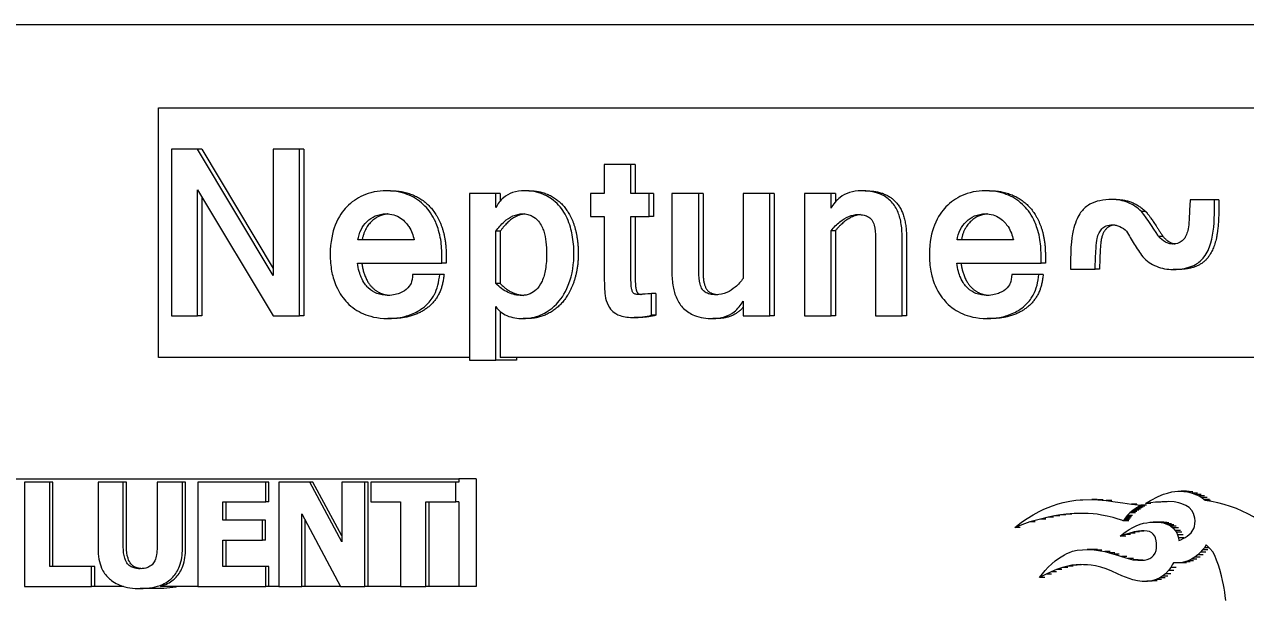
# Model space of a CAD drawing. Header units: inches. Extents: x 17 to 469, y 7 to 301.
# Drawn here: x 352.524 to 356.192, y 120.871 to 122.589 of the extents above; entities that cross this region are included whole.
import ezdxf

# ---------------------------------------------------------------- set-up
doc = ezdxf.new("R2010")
doc.units = ezdxf.units.IN
doc.header["$LTSCALE"] = 14
doc.header["$MEASUREMENT"] = 0
doc.layers.add('Dimension (ANSI)', color=7, linetype='Continuous', lineweight=25)
doc.layers.add('Visible (ANSI)', color=7, linetype='Continuous', lineweight=50)
doc.styles.add('MEMCOR Medium', font='arial.ttf')
doc.dimstyles.new('Default (ANSI)', dxfattribs={"dimscale": 14, "dimtxt": 0.15, "dimasz": 0.098425, "dimexe": 0.125, "dimexo": 0.0625, "dimgap": 0.031496, "dimtad": 0, "dimtih": 1, "dimtoh": 1, "dimdec": 4, "dimrnd": 1e-08, "dimzin": 3, "dimdsep": 46, "dimlunit": 5, "dimtxsty": 'MEMCOR Medium', "dimcen": 0.09, "dimdle": 0.393701, "dimclrd": 256, "dimclre": 256, "dimclrt": 256, "dimadec": 0, "dimazin": 1, "dimtfac": 0.8, "dimtofl": 0, "dimtmove": 0, "dimatfit": 3, "dimfxl": 1, "dimfrac": 1, "dimtolj": 1, "dimtzin": 4, "dimlwd": -1, "dimlwe": -1, "dimarcsym": 0})

# ---------------------------------------------------------------- blocks, each defined once
blk = doc.blocks.new('*D18')
at = {"layer": 'Defpoints', "color": 0, "transparency": 16777216}
for p in [(360.5183, 145.5319), (302.6019, 55.8079), (347.0113, 55.8079)]:
    blk.add_point(p, dxfattribs=at)
at = {"layer": 'Dimension (ANSI)', "transparency": 16777216}
for p, q in [((359.6433, 145.5319), (300.8519, 145.5319)), ((302.6019, 144.1539), (302.6019, 107.8402)), ((302.6019, 57.1858), (302.6019, 93.4996)), ((346.1363, 55.8079), (300.8519, 55.8079))]:
    blk.add_line(p, q, dxfattribs=at)
for points in [[(302.3722, 144.1539), (302.8315, 144.1539), (302.6019, 145.5319)], [(302.3722, 57.1858), (302.8315, 57.1858), (302.6019, 55.8079)]]:
    blk.add_solid(points, dxfattribs=at)
at = {"layer": 'Dimension (ANSI)', "transparency": 16777216, "char_height": 2.1, "attachment_point": 5, "style": 'MEMCOR Medium'}
for s, insert in [('\\A1; \\fArial|b0|i0;89{\\H0.8x;\\S3#4;} in', (302.6019, 102.8271)), ('\\A1;[2279.0 mm]{\\P\\fArial|b0|i0;SHIPPING HEIGHT\\P\\fArial|b0|i0;REF.}', (302.6019, 95.6567))]:
    blk.add_mtext(s, dxfattribs=dict(at, insert=insert))

msp = doc.modelspace()

# ---------------------------------------------------------------- linework, layer by layer
at = {"layer": 'Visible (ANSI)', "linetype": 'Continuous', "lineweight": 18}
for p, q in [((350.301099, 122.58936), (361.711098, 122.58936)), ((352.92721, 122.33936), (359.084987, 122.33936)), ((352.92721, 121.58936), (352.92721, 122.33936)), ((352.966085, 122.21436), (352.966085, 121.71436)), ((353.044297, 122.21436), (352.966085, 122.21436)), ((353.057238, 122.21436), (353.044297, 122.21436)), ((353.271603, 121.835311), (353.044297, 122.21436)), ((353.057238, 122.21436), (353.271603, 121.856891)), ((353.350304, 122.21436), (353.271603, 122.21436)), ((353.271603, 122.21436), (353.271603, 121.835311)), ((353.363245, 122.21436), (353.350304, 122.21436)), ((353.350304, 121.71436), (353.350304, 122.21436)), ((353.363245, 122.21436), (353.363245, 121.71436)), ((354.346401, 122.168307), (354.266233, 122.168307)), ((354.266233, 122.168307), (354.266233, 122.081769)), ((354.346401, 122.081769), (354.346401, 122.168307)), ((354.359341, 122.168307), (354.346401, 122.168307)), ((354.359341, 122.168307), (354.359341, 122.081769)), ((353.044297, 122.092902), (353.271603, 121.71436)), ((353.044297, 121.71436), (353.044297, 122.092902)), ((353.057238, 122.071351), (353.057238, 121.71436)), ((353.623582, 122.089866), (353.610641, 122.089866)), ((353.940881, 122.081769), (353.861202, 122.081769)), ((353.861202, 122.081769), (353.861202, 121.580757)), ((353.940881, 122.039765), (353.940881, 122.081769)), ((353.953822, 122.081769), (353.940881, 122.081769)), ((353.953822, 122.081769), (353.953822, 122.059475)), ((354.039367, 122.089866), (354.026426, 122.089866)), ((354.266233, 122.081769), (354.225171, 122.081769)), ((354.225171, 122.081769), (354.225171, 122.012943)), ((354.401149, 122.081769), (354.346401, 122.081769)), ((354.401149, 122.012943), (354.401149, 122.081769)), ((354.41409, 122.081769), (354.401149, 122.081769)), ((354.41409, 122.081769), (354.41409, 122.012943)), ((354.550034, 122.081769), (354.469377, 122.081769)), ((354.469377, 122.081769), (354.469377, 121.844927)), ((354.550034, 121.847457), (354.550034, 122.081769)), ((354.562975, 122.081769), (354.550034, 122.081769)), ((354.562975, 122.081769), (354.562975, 121.847457)), ((354.763163, 122.081769), (354.683484, 122.081769)), ((354.683484, 122.081769), (354.683484, 121.826708)), ((354.763163, 121.71436), (354.763163, 122.081769)), ((354.776104, 122.081769), (354.763163, 122.081769)), ((354.776104, 122.081769), (354.776104, 121.71436)), ((354.947243, 122.081769), (354.867564, 122.081769)), ((354.867564, 122.081769), (354.867564, 121.71436)), ((354.947243, 122.037741), (354.947243, 122.081769)), ((354.960184, 122.081769), (354.947243, 122.081769)), ((354.960184, 122.081769), (354.960184, 122.056274)), ((355.050128, 122.089866), (355.037187, 122.089866)), ((355.423385, 122.089866), (355.410444, 122.089866)), ((355.803974, 122.06355), (355.791033, 122.06355)), ((356.098995, 122.062538), (356.025671, 122.062538)), ((356.111936, 122.062538), (356.098995, 122.062538)), ((356.098995, 122.03268), (356.098995, 122.062538)), ((356.111936, 122.062538), (356.111936, 122.03268)), ((354.225171, 122.012943), (354.266233, 122.012943)), ((354.266233, 122.012943), (354.266233, 121.825696)), ((354.346401, 121.823166), (354.346401, 122.012943)), ((354.346401, 122.012943), (354.401149, 122.012943)), ((354.359341, 122.012943), (354.359341, 121.823166)), ((354.41409, 122.012943), (354.401149, 122.012943)), ((355.892452, 122.027113), (355.879511, 122.027113)), ((353.940881, 121.81102), (353.940881, 121.968409)), ((353.953822, 121.968409), (353.940881, 121.968409)), ((353.953822, 121.968409), (353.953822, 121.81102)), ((354.947243, 121.71436), (354.947243, 121.969927)), ((354.960184, 121.969927), (354.947243, 121.969927)), ((354.960184, 121.969927), (354.960184, 121.71436)), ((353.695209, 121.942093), (353.526074, 121.942093)), ((355.080693, 121.948672), (355.080693, 121.71436)), ((355.160861, 121.71436), (355.160861, 121.951202)), ((355.173802, 121.951202), (355.173802, 121.71436)), ((355.495011, 121.942093), (355.325877, 121.942093)), ((355.944268, 121.95272), (355.931327, 121.95272)), ((353.77831, 121.872761), (353.77831, 121.897558)), ((353.791251, 121.897558), (353.791251, 121.872761)), ((355.578112, 121.872761), (355.578112, 121.897558)), ((355.591053, 121.897558), (355.591053, 121.872761)), ((355.666871, 121.884907), (355.666871, 121.854542)), ((353.525096, 121.872761), (353.77831, 121.872761)), ((353.791251, 121.872761), (353.77831, 121.872761)), ((355.324899, 121.872761), (355.578112, 121.872761)), ((355.591053, 121.872761), (355.578112, 121.872761)), ((355.666871, 121.854542), (355.740684, 121.854542)), ((355.753625, 121.854542), (355.740684, 121.854542)), ((355.987774, 121.85353), (355.974833, 121.85353)), ((353.771955, 121.838854), (353.69032, 121.838854)), ((353.784896, 121.838854), (353.771955, 121.838854)), ((355.571758, 121.838854), (355.490123, 121.838854)), ((355.584699, 121.838854), (355.571758, 121.838854)), ((353.953822, 121.81102), (353.940881, 121.81102)), ((354.408482, 121.715878), (354.408482, 121.781162)), ((354.421423, 121.781162), (354.408482, 121.781162)), ((354.421423, 121.781162), (354.421423, 121.715878)), ((353.940881, 121.580757), (353.940881, 121.742194)), ((354.683484, 121.758388), (354.683484, 121.71436)), ((352.966085, 121.71436), (353.044297, 121.71436)), ((353.057238, 121.71436), (353.044297, 121.71436)), ((353.271603, 121.71436), (353.350304, 121.71436)), ((353.363245, 121.71436), (353.350304, 121.71436)), ((353.629448, 121.706263), (353.616507, 121.706263)), ((353.953822, 121.726985), (353.953822, 121.58936)), ((354.035456, 121.706263), (354.022516, 121.706263)), ((354.368629, 121.709299), (354.355688, 121.709299)), ((354.421423, 121.715878), (354.408482, 121.715878)), ((354.605503, 121.706263), (354.592562, 121.706263)), ((354.683484, 121.71436), (354.763163, 121.71436)), ((354.776104, 121.71436), (354.763163, 121.71436)), ((354.867564, 121.71436), (354.947243, 121.71436)), ((354.960184, 121.71436), (354.947243, 121.71436)), ((355.080693, 121.71436), (355.160861, 121.71436)), ((355.173802, 121.71436), (355.160861, 121.71436)), ((355.429251, 121.706263), (355.41631, 121.706263)), ((353.861202, 121.58936), (352.92721, 121.58936)), ((353.861202, 121.580757), (353.940881, 121.580757)), ((354.002351, 121.580757), (353.940881, 121.580757)), ((359.084987, 121.58936), (353.953822, 121.58936)), ((354.002351, 121.58936), (354.002351, 121.580757)), ((351.776972, 121.22436), (353.829564, 121.22436)), ((352.600433, 121.21486), (352.524481, 121.21486)), ((352.524481, 121.21486), (352.524481, 120.90186)), ((352.610138, 121.21486), (352.600433, 121.21486)), ((352.600433, 120.961467), (352.600433, 121.21486)), ((352.610138, 120.961467), (352.610138, 121.21486)), ((352.821559, 121.21486), (352.745608, 121.21486)), ((352.745608, 121.21486), (352.745608, 121.014986)), ((352.831265, 121.21486), (352.821559, 121.21486)), ((352.821559, 121.019552), (352.821559, 121.21486)), ((352.831265, 121.019552), (352.831265, 121.21486)), ((352.998942, 121.21486), (352.92299, 121.21486)), ((352.92299, 121.21486), (352.92299, 121.019552)), ((353.008647, 121.21486), (352.998942, 121.21486)), ((352.998942, 121.01524), (352.998942, 121.21486)), ((353.008647, 121.01524), (353.008647, 121.21486)), ((353.249223, 121.21486), (353.04489, 121.21486)), ((353.04489, 121.21486), (353.04489, 120.90186)), ((353.258929, 121.21486), (353.249223, 121.21486)), ((353.249223, 121.155253), (353.249223, 121.21486)), ((353.258929, 121.155253), (353.258929, 121.21486)), ((353.381413, 121.21486), (353.288312, 121.21486)), ((353.288312, 121.21486), (353.288312, 120.90186)), ((353.391119, 121.21486), (353.381413, 121.21486)), ((353.477945, 121.035532), (353.381413, 121.21486)), ((353.477945, 121.053562), (353.391119, 121.21486)), ((353.547281, 121.21486), (353.477945, 121.21486)), ((353.477945, 121.21486), (353.477945, 121.035532)), ((353.556987, 121.21486), (353.547281, 121.21486)), ((353.547281, 120.90186), (353.547281, 121.21486)), ((353.556987, 120.90186), (353.556987, 121.21486)), ((353.819858, 121.21486), (353.565054, 121.21486)), ((353.565054, 121.21486), (353.565054, 121.155253)), ((353.829564, 121.21486), (353.819858, 121.21486)), ((353.819858, 121.155253), (353.819858, 121.21486)), ((353.829564, 121.22436), (353.829564, 121.21486)), ((353.881328, 121.22436), (353.829564, 121.22436)), ((353.881328, 121.22436), (353.881328, 120.90186)), ((353.120351, 121.100212), (353.120351, 121.155253)), ((353.120351, 121.155253), (353.249223, 121.155253)), ((353.130057, 121.100212), (353.130057, 121.155253)), ((353.258929, 121.155253), (353.249223, 121.155253)), ((353.565054, 121.155253), (353.654481, 121.155253)), ((353.654481, 121.155253), (353.654481, 120.90186)), ((353.730432, 121.155253), (353.819858, 121.155253)), ((353.730432, 120.90186), (353.730432, 121.155253)), ((353.740137, 120.90186), (353.740137, 121.155253)), ((353.829564, 121.155253), (353.819858, 121.155253)), ((353.829564, 121.155253), (353.829564, 120.90186)), ((355.62966, 121.149482), (355.644621, 121.15379)), ((355.644621, 121.15379), (355.664963, 121.158171)), ((355.664963, 121.158171), (355.682496, 121.160756)), ((355.682496, 121.160756), (355.695515, 121.161813)), ((355.695515, 121.161813), (355.703558, 121.162101)), ((355.703558, 121.162101), (355.730896, 121.162475)), ((355.747072, 121.162475), (355.730896, 121.162475)), ((355.730896, 121.162475), (355.748179, 121.161918)), ((355.764355, 121.161918), (355.748179, 121.161918)), ((355.748179, 121.161918), (355.774053, 121.159349)), ((355.790229, 121.159349), (355.774053, 121.159349)), ((355.774053, 121.159349), (355.801154, 121.155544)), ((355.801154, 121.155544), (355.823401, 121.152508)), ((355.823401, 121.152508), (355.850093, 121.149116)), ((355.891741, 121.150387), (355.906785, 121.159303)), ((355.921384, 121.154744), (355.891741, 121.150387)), ((355.906785, 121.159303), (355.930206, 121.1716)), ((355.940567, 121.156066), (355.921384, 121.154744)), ((355.93756, 121.154744), (355.921384, 121.154744)), ((355.930206, 121.1716), (355.94612, 121.178351)), ((355.960788, 121.156344), (355.940567, 121.156066)), ((355.956744, 121.156066), (355.940567, 121.156066)), ((355.94612, 121.178351), (355.957652, 121.181993)), ((355.957652, 121.181993), (355.970871, 121.18544)), ((355.977442, 121.155248), (355.960788, 121.156344)), ((355.970871, 121.18544), (355.980323, 121.187094)), ((355.992066, 121.152801), (355.977442, 121.155248)), ((355.980323, 121.187094), (355.988972, 121.18747)), ((355.988972, 121.18747), (355.998817, 121.187604)), ((356.001061, 121.150011), (355.992066, 121.152801)), ((356.014993, 121.187604), (355.998817, 121.187604)), ((355.998817, 121.187604), (356.007116, 121.187075)), ((356.023292, 121.187075), (356.007116, 121.187075)), ((356.007116, 121.187075), (356.018019, 121.185509)), ((356.034195, 121.185509), (356.018019, 121.185509)), ((356.018019, 121.185509), (356.031481, 121.182027)), ((356.047657, 121.182027), (356.031481, 121.182027)), ((356.031481, 121.182027), (356.042415, 121.177996)), ((356.058592, 121.177996), (356.042415, 121.177996)), ((356.042415, 121.177996), (356.053047, 121.173317)), ((356.069224, 121.173317), (356.053047, 121.173317)), ((356.053047, 121.173317), (356.060781, 121.168385)), ((356.076957, 121.168385), (356.060781, 121.168385)), ((356.060781, 121.168385), (356.067897, 121.163015)), ((356.084074, 121.163015), (356.067897, 121.163015)), ((356.067897, 121.163015), (356.070926, 121.159754)), ((356.087102, 121.159754), (356.070926, 121.159754)), ((353.357648, 120.90186), (353.357648, 121.119996)), ((353.357648, 121.119996), (353.47427, 120.90186)), ((355.536359, 121.105361), (355.554063, 121.116739)), ((355.554063, 121.116739), (355.572351, 121.126659)), ((355.572351, 121.126659), (355.586515, 121.133653)), ((355.586515, 121.133653), (355.612165, 121.143968)), ((355.612165, 121.143968), (355.62966, 121.149482)), ((355.636397, 121.11653), (355.618355, 121.113743)), ((355.654002, 121.118618), (355.636397, 121.11653)), ((355.652573, 121.11653), (355.636397, 121.11653)), ((355.677747, 121.120359), (355.654002, 121.118618)), ((355.670178, 121.118618), (355.654002, 121.118618)), ((355.701174, 121.120911), (355.677747, 121.120359)), ((355.693923, 121.120359), (355.677747, 121.120359)), ((355.719251, 121.120928), (355.701174, 121.120911)), ((355.71735, 121.120911), (355.701174, 121.120911)), ((355.734216, 121.119979), (355.719251, 121.120928)), ((355.746959, 121.118307), (355.734216, 121.119979)), ((355.75971, 121.115943), (355.746959, 121.118307)), ((355.776937, 121.112716), (355.75971, 121.115943)), ((355.840777, 121.118335), (355.836652, 121.114414)), ((355.84512, 121.122372), (355.840777, 121.118335)), ((355.849795, 121.1263), (355.84512, 121.122372)), ((355.861297, 121.122372), (355.84512, 121.122372)), ((355.855126, 121.130465), (355.849795, 121.1263)), ((355.865971, 121.1263), (355.849795, 121.1263)), ((355.86627, 121.149116), (355.850093, 121.149116)), ((355.850093, 121.149116), (355.878836, 121.146181)), ((355.860133, 121.13417), (355.855126, 121.130465)), ((355.871302, 121.130465), (355.855126, 121.130465)), ((355.864816, 121.137416), (355.860133, 121.13417)), ((355.876309, 121.13417), (355.860133, 121.13417)), ((355.868958, 121.140087), (355.864816, 121.137416)), ((355.880992, 121.137416), (355.864816, 121.137416)), ((355.873428, 121.142762), (355.868958, 121.140087)), ((355.885134, 121.140087), (355.868958, 121.140087)), ((355.878836, 121.146181), (355.873428, 121.142762)), ((355.889605, 121.142762), (355.873428, 121.142762)), ((355.895012, 121.146181), (355.878836, 121.146181)), ((355.907917, 121.150387), (355.891741, 121.150387)), ((356.013163, 121.144617), (356.001061, 121.150011)), ((356.022714, 121.138393), (356.013163, 121.144617)), ((356.030761, 121.129765), (356.022714, 121.138393)), ((356.035736, 121.121095), (356.030761, 121.129765)), ((356.038393, 121.113453), (356.035736, 121.121095)), ((353.239178, 121.100212), (353.120351, 121.100212)), ((353.248884, 121.100212), (353.239178, 121.100212)), ((353.239178, 121.040605), (353.239178, 121.100212)), ((353.248884, 121.040605), (353.248884, 121.100212)), ((353.367354, 120.90186), (353.367354, 121.101842)), ((355.54472, 121.095191), (355.499581, 121.07907)), ((355.499581, 121.07907), (355.507993, 121.085925)), ((355.515757, 121.07907), (355.499581, 121.07907)), ((355.507993, 121.085925), (355.519785, 121.094291)), ((355.519785, 121.094291), (355.536359, 121.105361)), ((355.576074, 121.104161), (355.54472, 121.095191)), ((355.560896, 121.095191), (355.54472, 121.095191)), ((355.598989, 121.109785), (355.576074, 121.104161)), ((355.59225, 121.104161), (355.576074, 121.104161)), ((355.618355, 121.113743), (355.598989, 121.109785)), ((355.615165, 121.109785), (355.598989, 121.109785)), ((355.634531, 121.113743), (355.618355, 121.113743)), ((355.795132, 121.108782), (355.776937, 121.112716)), ((355.810148, 121.103909), (355.795132, 121.108782)), ((355.820903, 121.100594), (355.810148, 121.103909)), ((355.824838, 121.098913), (355.820903, 121.100594)), ((355.82577, 121.098926), (355.824838, 121.098913)), ((355.841014, 121.098913), (355.824838, 121.098913)), ((355.827355, 121.102467), (355.82577, 121.098926)), ((355.841946, 121.098926), (355.82577, 121.098926)), ((355.830267, 121.106712), (355.827355, 121.102467)), ((355.843531, 121.102467), (355.827355, 121.102467)), ((355.833729, 121.110965), (355.830267, 121.106712)), ((355.846443, 121.106712), (355.830267, 121.106712)), ((355.836652, 121.114414), (355.833729, 121.110965)), ((355.849905, 121.110965), (355.833729, 121.110965)), ((355.852828, 121.114414), (355.836652, 121.114414)), ((355.842525, 121.072333), (355.853548, 121.078568)), ((355.853548, 121.078568), (355.864133, 121.083514)), ((355.864133, 121.083514), (355.876224, 121.088198)), ((355.876224, 121.088198), (355.885877, 121.091296)), ((355.885877, 121.091296), (355.89582, 121.093126)), ((355.89582, 121.093126), (355.904997, 121.094379)), ((355.904997, 121.094379), (355.914545, 121.095074)), ((355.930721, 121.095074), (355.914545, 121.095074)), ((355.914545, 121.095074), (355.923556, 121.095057)), ((355.939732, 121.095057), (355.923556, 121.095057)), ((355.923556, 121.095057), (355.930934, 121.094593)), ((355.94711, 121.094593), (355.930934, 121.094593)), ((355.930934, 121.094593), (355.939274, 121.093578)), ((355.95545, 121.093578), (355.939274, 121.093578)), ((355.939274, 121.093578), (355.945431, 121.092532)), ((355.961607, 121.092532), (355.945431, 121.092532)), ((355.945431, 121.092532), (355.953247, 121.089815)), ((355.969424, 121.089815), (355.953247, 121.089815)), ((355.953247, 121.089815), (355.960385, 121.086807)), ((355.976561, 121.086807), (355.960385, 121.086807)), ((355.960385, 121.086807), (355.968085, 121.082535)), ((355.984261, 121.082535), (355.968085, 121.082535)), ((355.968085, 121.082535), (355.97429, 121.077678)), ((356.036851, 121.075737), (356.039287, 121.081901)), ((356.040273, 121.106595), (356.038393, 121.113453)), ((356.039287, 121.081901), (356.040451, 121.089163)), ((356.040692, 121.098456), (356.040273, 121.106595)), ((356.040451, 121.089163), (356.040692, 121.098456)), ((355.81574, 121.052691), (355.826825, 121.061669)), ((355.816126, 121.052696), (355.81574, 121.052691)), ((355.831916, 121.052691), (355.81574, 121.052691)), ((355.830909, 121.057688), (355.816126, 121.052696)), ((355.832302, 121.052696), (355.816126, 121.052696)), ((355.826825, 121.061669), (355.833452, 121.066561)), ((355.844284, 121.06164), (355.830909, 121.057688)), ((355.847086, 121.057688), (355.830909, 121.057688)), ((355.833452, 121.066561), (355.842525, 121.072333)), ((355.857473, 121.065194), (355.844284, 121.06164)), ((355.860461, 121.06164), (355.844284, 121.06164)), ((355.870485, 121.067554), (355.857473, 121.065194)), ((355.873649, 121.065194), (355.857473, 121.065194)), ((355.879866, 121.068873), (355.870485, 121.067554)), ((355.886661, 121.067554), (355.870485, 121.067554)), ((355.887922, 121.068785), (355.879866, 121.068873)), ((355.89714, 121.067919), (355.887922, 121.068785)), ((355.90368, 121.066422), (355.89714, 121.067919)), ((355.91044, 121.062746), (355.90368, 121.066422)), ((355.915287, 121.058646), (355.91044, 121.062746)), ((355.919579, 121.052952), (355.915287, 121.058646)), ((355.921762, 121.047229), (355.919579, 121.052952)), ((355.92417, 121.03893), (355.921762, 121.047229)), ((355.990466, 121.077678), (355.97429, 121.077678)), ((355.97429, 121.077678), (355.980941, 121.070003)), ((355.997117, 121.070003), (355.980941, 121.070003)), ((355.980941, 121.070003), (355.984699, 121.064406)), ((356.000875, 121.064406), (355.984699, 121.064406)), ((355.984699, 121.064406), (355.988345, 121.056831)), ((356.004521, 121.056831), (355.988345, 121.056831)), ((355.988345, 121.056831), (355.990779, 121.047969)), ((356.006956, 121.047969), (355.990779, 121.047969)), ((355.990779, 121.047969), (355.99171, 121.039227)), ((355.99171, 121.039227), (355.99759, 121.041694)), ((355.99759, 121.041694), (356.005088, 121.045326)), ((356.005088, 121.045326), (356.010972, 121.048751)), ((356.010972, 121.048751), (356.017024, 121.053107)), ((356.017024, 121.053107), (356.022534, 121.057642)), ((356.022534, 121.057642), (356.028572, 121.063113)), ((356.028572, 121.063113), (356.032464, 121.067811)), ((356.032464, 121.067811), (356.036851, 121.075737)), ((353.120351, 121.040605), (353.239178, 121.040605)), ((353.120351, 120.961467), (353.120351, 121.040605)), ((353.130057, 120.961467), (353.130057, 121.040605)), ((353.248884, 121.040605), (353.239178, 121.040605)), ((355.663774, 121.003961), (355.672938, 121.00726)), ((355.672938, 121.00726), (355.686134, 121.010219)), ((355.686134, 121.010219), (355.702605, 121.012031)), ((355.702605, 121.012031), (355.716872, 121.012816)), ((355.733048, 121.012816), (355.716872, 121.012816)), ((355.716872, 121.012816), (355.73107, 121.012416)), ((355.747246, 121.012416), (355.73107, 121.012416)), ((355.73107, 121.012416), (355.744132, 121.010809)), ((355.760308, 121.010809), (355.744132, 121.010809)), ((355.744132, 121.010809), (355.757011, 121.008605)), ((355.757011, 121.008605), (355.7697, 121.006201)), ((355.785876, 121.006201), (355.7697, 121.006201)), ((355.7697, 121.006201), (355.783169, 121.002814)), ((355.920616, 121.001299), (355.923776, 121.009764)), ((355.923776, 121.009764), (355.925029, 121.016724)), ((355.925031, 121.031602), (355.92417, 121.03893)), ((355.925029, 121.016724), (355.925324, 121.023671)), ((355.925324, 121.023671), (355.925031, 121.031602)), ((356.057048, 121.00462), (356.048717, 120.996876)), ((356.063285, 121.011244), (356.057048, 121.00462)), ((356.073224, 121.00462), (356.057048, 121.00462)), ((356.068888, 121.018078), (356.063285, 121.011244)), ((356.079462, 121.011244), (356.063285, 121.011244)), ((356.074468, 121.026656), (356.068888, 121.018078)), ((356.082693, 121.018078), (356.068888, 121.018078)), ((356.084769, 121.015913), (356.074468, 121.026656)), ((356.093869, 121.006009), (356.084769, 121.015913)), ((356.099665, 120.994113), (356.093869, 121.006009)), ((355.599518, 120.959281), (355.610719, 120.969436)), ((355.610719, 120.969436), (355.620944, 120.978577)), ((355.620944, 120.978577), (355.633103, 120.987671)), ((355.633103, 120.987671), (355.648141, 120.996605)), ((355.648141, 120.996605), (355.65519, 121.000272)), ((355.65519, 121.000272), (355.663774, 121.003961)), ((355.799345, 121.002814), (355.783169, 121.002814)), ((355.783169, 121.002814), (355.796451, 120.999029)), ((355.812627, 120.999029), (355.796451, 120.999029)), ((355.796451, 120.999029), (355.807727, 120.995189)), ((355.807727, 120.995189), (355.819669, 120.991187)), ((355.835845, 120.991187), (355.819669, 120.991187)), ((355.819669, 120.991187), (355.839305, 120.985505)), ((355.855481, 120.985505), (355.839305, 120.985505)), ((355.839305, 120.985505), (355.853735, 120.981934)), ((355.869912, 120.981934), (355.853735, 120.981934)), ((355.853735, 120.981934), (355.868905, 120.980555)), ((355.883518, 120.980555), (355.868905, 120.980555)), ((355.868905, 120.980555), (355.880799, 120.980321)), ((355.880799, 120.980321), (355.889037, 120.981029)), ((355.889037, 120.981029), (355.89669, 120.982523)), ((355.89669, 120.982523), (355.904514, 120.985605)), ((355.904514, 120.985605), (355.910416, 120.989059)), ((355.910416, 120.989059), (355.915717, 120.994487)), ((355.915717, 120.994487), (355.920616, 121.001299)), ((355.97602, 120.972793), (355.972065, 120.96605)), ((355.986228, 120.972479), (355.97602, 120.972793)), ((355.998868, 120.97287), (355.986228, 120.972479)), ((356.002404, 120.972479), (355.986228, 120.972479)), ((356.010007, 120.975203), (355.998868, 120.97287)), ((356.015044, 120.97287), (355.998868, 120.97287)), ((356.019661, 120.978387), (356.010007, 120.975203)), ((356.026183, 120.975203), (356.010007, 120.975203)), ((356.029502, 120.983317), (356.019661, 120.978387)), ((356.035837, 120.978387), (356.019661, 120.978387)), ((356.039957, 120.989781), (356.029502, 120.983317)), ((356.045679, 120.983317), (356.029502, 120.983317)), ((356.048717, 120.996876), (356.039957, 120.989781)), ((356.056133, 120.989781), (356.039957, 120.989781)), ((356.064893, 120.996876), (356.048717, 120.996876)), ((356.105342, 120.98027), (356.099665, 120.994113)), ((356.111037, 120.965464), (356.105342, 120.98027)), ((352.72612, 120.961467), (352.600433, 120.961467)), ((352.735825, 120.961467), (352.72612, 120.961467)), ((352.72612, 120.90186), (352.72612, 120.961467)), ((352.735825, 120.90186), (352.735825, 120.961467)), ((353.249223, 120.961467), (353.120351, 120.961467)), ((353.258929, 120.961467), (353.249223, 120.961467)), ((353.249223, 120.90186), (353.249223, 120.961467)), ((353.258929, 120.90186), (353.258929, 120.961467)), ((355.573015, 120.928758), (355.582239, 120.93998)), ((355.593327, 120.938943), (355.573015, 120.928758)), ((355.582239, 120.93998), (355.590874, 120.949943)), ((355.590874, 120.949943), (355.599518, 120.959281)), ((355.608288, 120.94587), (355.593327, 120.938943)), ((355.609503, 120.938943), (355.593327, 120.938943)), ((355.624623, 120.952462), (355.608288, 120.94587)), ((355.624465, 120.94587), (355.608288, 120.94587)), ((355.642667, 120.958696), (355.624623, 120.952462)), ((355.640799, 120.952462), (355.624623, 120.952462)), ((355.658214, 120.962881), (355.642667, 120.958696)), ((355.658843, 120.958696), (355.642667, 120.958696)), ((355.670424, 120.965282), (355.658214, 120.962881)), ((355.67439, 120.962881), (355.658214, 120.962881)), ((355.683126, 120.966698), (355.670424, 120.965282)), ((355.6866, 120.965282), (355.670424, 120.965282)), ((355.695118, 120.967359), (355.683126, 120.966698)), ((355.699302, 120.966698), (355.683126, 120.966698)), ((355.705683, 120.967007), (355.695118, 120.967359)), ((355.717445, 120.96692), (355.705683, 120.967007)), ((355.728502, 120.965582), (355.717445, 120.96692)), ((355.741972, 120.963284), (355.728502, 120.965582)), ((355.757381, 120.959524), (355.741972, 120.963284)), ((355.774011, 120.954042), (355.757381, 120.959524)), ((355.791156, 120.947221), (355.774011, 120.954042)), ((355.807378, 120.939897), (355.791156, 120.947221)), ((355.820513, 120.933722), (355.807378, 120.939897)), ((355.84251, 120.925285), (355.820513, 120.933722)), ((355.943018, 120.932155), (355.935, 120.927029)), ((355.951816, 120.939522), (355.943018, 120.932155)), ((355.959194, 120.932155), (355.943018, 120.932155)), ((355.960691, 120.949451), (355.951816, 120.939522)), ((355.967992, 120.939522), (355.951816, 120.939522)), ((355.967581, 120.958464), (355.960691, 120.949451)), ((355.976867, 120.949451), (355.960691, 120.949451)), ((355.972065, 120.96605), (355.967581, 120.958464)), ((355.983757, 120.958464), (355.967581, 120.958464)), ((356.115257, 120.952349), (356.111037, 120.965464)), ((356.12014, 120.933346), (356.115257, 120.952349)), ((356.123499, 120.919621), (356.12014, 120.933346)), ((352.524481, 120.90186), (352.72612, 120.90186)), ((352.735825, 120.90186), (352.72612, 120.90186)), ((352.821586, 120.90186), (352.735825, 120.90186)), ((352.933744, 120.895265), (352.872275, 120.895265)), ((353.04489, 120.90186), (352.933245, 120.90186)), ((353.04489, 120.90186), (353.249223, 120.90186)), ((353.258929, 120.90186), (353.249223, 120.90186)), ((353.288312, 120.90186), (353.258929, 120.90186)), ((353.288312, 120.90186), (353.357648, 120.90186)), ((353.367354, 120.90186), (353.357648, 120.90186)), ((353.47427, 120.90186), (353.367354, 120.90186)), ((353.47427, 120.90186), (353.547281, 120.90186)), ((353.556987, 120.90186), (353.547281, 120.90186)), ((353.654481, 120.90186), (353.556987, 120.90186)), ((353.654481, 120.90186), (353.730432, 120.90186)), ((353.740137, 120.90186), (353.730432, 120.90186)), ((353.829564, 120.90186), (353.740137, 120.90186)), ((353.832799, 120.90186), (353.829564, 120.90186)), ((353.881328, 120.90186), (353.832799, 120.90186)), ((355.589191, 120.928758), (355.573015, 120.928758)), ((355.85408, 120.921472), (355.84251, 120.925285)), ((355.867558, 120.918479), (355.85408, 120.921472)), ((355.881406, 120.916683), (355.867558, 120.918479)), ((355.896058, 120.917019), (355.881406, 120.916683)), ((355.897582, 120.916683), (355.881406, 120.916683)), ((355.910857, 120.918615), (355.896058, 120.917019)), ((355.912234, 120.917019), (355.896058, 120.917019)), ((355.924015, 120.92214), (355.910857, 120.918615)), ((355.927033, 120.918615), (355.910857, 120.918615)), ((355.935, 120.927029), (355.924015, 120.92214)), ((355.940191, 120.92214), (355.924015, 120.92214)), ((355.951176, 120.927029), (355.935, 120.927029)), ((356.12627, 120.906636), (356.123499, 120.919621)), ((356.127995, 120.89671), (356.12627, 120.906636)), ((356.129886, 120.884611), (356.127995, 120.89671)), ((356.131481, 120.873343), (356.129886, 120.884611)), ((356.133108, 120.859294), (356.131481, 120.873343))]:
    msp.add_line(p, q, dxfattribs=at)
msp.add_ellipse((356.017071, 120.733969), major_axis=(0, 0.42942), ratio=0.96592583, start_param=3.2341876, end_param=6.15298238, dxfattribs=at)
for points, degree, knots in [([(353.610641, 122.089866), (353.598562, 122.089866), (353.58655, 122.088754), (353.561828, 122.083684), (353.55094, 122.079882), (353.523115, 122.067482), (353.506685, 122.056169), (353.481172, 122.029499), (353.468314, 122.012254), (353.449801, 121.96503), (353.442973, 121.936698), (353.442973, 121.898064)], 3, [-1.49193162, -1.49193162, -1.49193162, -1.49193162, -1.29030138, -1.29030138, -1.0712515, -1.0712515, -0.64119148, -0.64119148, -0.29439022, -0.29439022, 0, 0, 0, 0]), ([(353.77831, 121.897558), (353.77831, 121.915034), (353.776923, 121.932564), (353.769766, 121.970112), (353.764199, 121.985), (353.750339, 122.016751), (353.738725, 122.032443), (353.71399, 122.058081), (353.698081, 122.068829), (353.664508, 122.083119), (353.641974, 122.089866), (353.610641, 122.089866)], 3, [-0.953742878, -0.953742878, -0.953742878, -0.953742878, -0.864238922, -0.864238922, -0.757751945, -0.757751945, -0.52950742, -0.52950742, -0.247180323, -0.247180323, 0, 0, 0, 0]), ([(354.026426, 122.089866), (354.014367, 122.089866), (354.002245, 122.088354), (353.980569, 122.081062), (353.971264, 122.075902), (353.953741, 122.060763), (353.946504, 122.050848), (353.940881, 122.039765)], 3, [-0.275184465, -0.275184465, -0.275184465, -0.275184465, -0.180024512, -0.180024512, -0.095399098, -0.095399098, 0, 0, 0, 0]), ([(354.17503, 121.901101), (354.17503, 121.920184), (354.173481, 121.939276), (354.167346, 121.971317), (354.162993, 121.989114), (354.146958, 122.023845), (354.136992, 122.038787), (354.109701, 122.065814), (354.0946, 122.074079), (354.06524, 122.086634), (354.046012, 122.089866), (354.026426, 122.089866)], 3, [-0.558955892, -0.558955892, -0.558955892, -0.558955892, -0.427301963, -0.427301963, -0.333627639, -0.333627639, -0.250557772, -0.250557772, -0.154511048, -0.154511048, 0, 0, 0, 0]), ([(355.037187, 122.089866), (355.025564, 122.089866), (355.013982, 122.088405), (354.992527, 122.081583), (354.982998, 122.07663), (354.963223, 122.061202), (354.954346, 122.050158), (354.947243, 122.037741)], 3, [-0.286997863, -0.286997863, -0.286997863, -0.286997863, -0.195305384, -0.195305384, -0.109970073, -0.109970073, 0, 0, 0, 0]), ([(355.160861, 121.951202), (355.160861, 121.965523), (355.159872, 121.980137), (355.155116, 122.00627), (355.151726, 122.018176), (355.141436, 122.040679), (355.13457, 122.050939), (355.11632, 122.068864), (355.105359, 122.075662), (355.07557, 122.087436), (355.056094, 122.089866), (355.037187, 122.089866)], 3, [-0.549838036, -0.549838036, -0.549838036, -0.549838036, -0.440760651, -0.440760651, -0.347374274, -0.347374274, -0.251258835, -0.251258835, -0.149149172, -0.149149172, 0, 0, 0, 0]), ([(355.410444, 122.089866), (355.398365, 122.089866), (355.386353, 122.088754), (355.361631, 122.083684), (355.350743, 122.079882), (355.322918, 122.067482), (355.306488, 122.056169), (355.280975, 122.029499), (355.268116, 122.012254), (355.249604, 121.96503), (355.242776, 121.936698), (355.242776, 121.898064)], 3, [-1.49193162, -1.49193162, -1.49193162, -1.49193162, -1.29030138, -1.29030138, -1.0712515, -1.0712515, -0.64119148, -0.64119148, -0.29439022, -0.29439022, 0, 0, 0, 0]), ([(355.578112, 121.897558), (355.578112, 121.915034), (355.576726, 121.932564), (355.569569, 121.970112), (355.564002, 121.985), (355.550142, 122.016751), (355.538528, 122.032443), (355.513793, 122.058081), (355.497884, 122.068829), (355.464311, 122.083119), (355.441777, 122.089866), (355.410444, 122.089866)], 3, [-0.953742878, -0.953742878, -0.953742878, -0.953742878, -0.864238922, -0.864238922, -0.757751945, -0.757751945, -0.52950742, -0.52950742, -0.247180323, -0.247180323, 0, 0, 0, 0]), ([(355.791033, 122.06355), (355.778833, 122.06355), (355.766442, 122.06255), (355.74469, 122.057914), (355.734227, 122.054696), (355.714709, 122.043757), (355.706406, 122.036501), (355.692739, 122.01895), (355.68484, 122.005682), (355.67317, 121.96812), (355.666871, 121.938175), (355.666871, 121.884907)], 3, [-2.38343253, -2.38343253, -2.38343253, -2.38343253, -1.8060438, -1.8060438, -1.33277788, -1.33277788, -0.86133468, -0.86133468, -0.40590851, -0.40590851, 0, 0, 0, 0]), ([(355.879511, 122.027113), (355.867693, 122.038859), (355.854284, 122.048172), (355.823697, 122.060768), (355.807567, 122.06355), (355.791033, 122.06355)], 3, [-0.259669604, -0.259669604, -0.259669604, -0.259669604, -0.130428825, -0.130428825, 0, 0, 0, 0]), ([(355.974833, 121.85353), (355.98712, 121.85353), (355.999623, 121.854545), (356.027315, 121.860558), (356.037093, 121.865561), (356.051739, 121.873902), (356.060289, 121.881503), (356.076957, 121.903199), (356.083439, 121.917903), (356.096492, 121.962281), (356.098995, 121.997792), (356.098995, 122.03268)], 3, [-0.589636819, -0.589636819, -0.589636819, -0.589636819, -0.553532833, -0.553532833, -0.506526146, -0.506526146, -0.40328783, -0.40328783, -0.265842047, -0.265842047, 0, 0, 0, 0]), ([(356.025671, 122.062538), (356.023418, 122.014145), (356.022503, 121.999638), (356.02146, 121.985421), (356.02044, 121.976441), (356.018827, 121.970433)], 3, [-0.0733444233, -0.0733444233, -0.0733444233, -0.0733444233, -0.047519074, -0.047519074, 0, 0, 0, 0]), ([(353.526074, 121.942093), (353.527849, 121.952659), (353.530909, 121.96288), (353.540134, 121.981552), (353.545957, 121.989664), (353.56088, 122.004538), (353.569261, 122.010243), (353.588667, 122.018589), (353.599505, 122.020534), (353.610641, 122.020534)], 3, [-0.311667492, -0.311667492, -0.311667492, -0.311667492, -0.237050543, -0.237050543, -0.16576507, -0.16576507, -0.087852602, -0.087852602, 0, 0, 0, 0]), ([(353.617118, 122.020309), (353.58896, 122.018323), (353.544881, 121.977012), (353.539015, 121.942093)], 2, [0.10162414, 0.10162414, 0.10162414, 1, 2, 2, 2]), ([(353.610641, 122.020534), (353.61857, 122.020534), (353.626425, 122.019555), (353.641345, 122.015179), (353.648163, 122.011968), (353.666268, 121.999685), (353.674407, 121.989288), (353.687157, 121.969968), (353.692307, 121.956467), (353.695209, 121.942093)], 3, [-0.251457438, -0.251457438, -0.251457438, -0.251457438, -0.21404187, -0.21404187, -0.178283825, -0.178283825, -0.111899249, -0.111899249, 0, 0, 0, 0]), ([(353.940881, 121.968409), (353.948045, 121.978732), (353.956234, 121.988646), (353.973429, 122.004131), (353.982212, 122.010185), (354.001396, 122.01845), (354.011266, 122.020534), (354.021538, 122.020534)], 3, [-0.260849088, -0.260849088, -0.260849088, -0.260849088, -0.163914804, -0.163914804, -0.081029131, -0.081029131, 0, 0, 0, 0]), ([(354.021538, 122.020534), (354.026523, 122.020534), (354.031485, 122.020035), (354.040959, 122.017836), (354.045385, 122.016223), (354.056779, 122.010272), (354.062905, 122.005051), (354.07701, 121.988053), (354.081711, 121.976191), (354.090717, 121.948415), (354.092907, 121.924736), (354.092907, 121.901101)], 3, [-0.343912155, -0.343912155, -0.343912155, -0.343912155, -0.317867105, -0.317867105, -0.293187958, -0.293187958, -0.251194999, -0.251194999, -0.180100274, -0.180100274, 0, 0, 0, 0]), ([(354.947243, 121.969927), (354.955341, 121.979623), (354.964354, 121.988965), (354.982378, 122.003389), (354.99138, 122.009097), (355.009851, 122.016543), (355.018963, 122.01851), (355.028388, 122.01851)], 3, [-0.254147783, -0.254147783, -0.254147783, -0.254147783, -0.156374809, -0.156374809, -0.074354364, -0.074354364, 0, 0, 0, 0]), ([(355.028388, 122.01851), (355.034362, 122.01851), (355.040516, 122.018004), (355.051344, 122.015438), (355.056216, 122.013581), (355.064746, 122.008018), (355.067559, 122.004966), (355.072891, 121.997619), (355.07515, 121.991848), (355.079709, 121.97511), (355.080693, 121.961781), (355.080693, 121.948672)], 3, [-0.243715019, -0.243715019, -0.243715019, -0.243715019, -0.209104446, -0.209104446, -0.179401679, -0.179401679, -0.150757457, -0.150757457, -0.099891353, -0.099891353, 0, 0, 0, 0]), ([(355.325877, 121.942093), (355.327652, 121.952659), (355.330712, 121.96288), (355.339937, 121.981552), (355.34576, 121.989664), (355.360683, 122.004538), (355.369064, 122.010243), (355.38847, 122.018589), (355.399308, 122.020534), (355.410444, 122.020534)], 3, [-0.311667492, -0.311667492, -0.311667492, -0.311667492, -0.237050543, -0.237050543, -0.16576507, -0.16576507, -0.087852602, -0.087852602, 0, 0, 0, 0]), ([(355.416921, 122.020309), (355.388763, 122.018323), (355.344684, 121.977012), (355.338818, 121.942093)], 2, [0.10162414, 0.10162414, 0.10162414, 1, 2, 2, 2]), ([(355.410444, 122.020534), (355.418373, 122.020534), (355.426228, 122.019555), (355.441148, 122.015179), (355.447966, 122.011968), (355.46607, 121.999685), (355.47421, 121.989288), (355.48696, 121.969968), (355.49211, 121.956467), (355.495011, 121.942093)], 3, [-0.251457438, -0.251457438, -0.251457438, -0.251457438, -0.21404187, -0.21404187, -0.178283825, -0.178283825, -0.111899249, -0.111899249, 0, 0, 0, 0]), ([(355.931327, 121.95272), (355.928131, 121.957718), (355.89313, 122.012415), (355.881351, 122.025597), (355.880614, 122.026356), (355.879864, 122.026922), (355.87968, 122.027043), (355.879511, 122.027113)], 3, [-0.0812338479, -0.0812338479, -0.0812338479, -0.0812338479, -0.0063211266, -0.0063211266, -0.0014322504, -0.0014322504, 0, 0, 0, 0]), ([(355.74655, 121.946647), (355.747906, 121.952334), (355.749772, 121.957999), (355.754597, 121.967732), (355.757382, 121.971925), (355.764529, 121.979304), (355.768765, 121.982209), (355.77942, 121.986678), (355.785702, 121.987639), (355.792011, 121.987639)], 3, [-0.174010342, -0.174010342, -0.174010342, -0.174010342, -0.129365784, -0.129365784, -0.090658973, -0.090658973, -0.049771795, -0.049771795, 0, 0, 0, 0]), ([(355.792011, 121.987639), (355.795819, 121.987639), (355.799588, 121.987243), (355.807079, 121.985624), (355.810723, 121.98441), (355.821962, 121.979385), (355.828871, 121.974316), (355.835028, 121.968409)], 3, [-0.126574619, -0.126574619, -0.126574619, -0.126574619, -0.096544816, -0.096544816, -0.066224916, -0.066224916, 0, 0, 0, 0]), ([(355.835028, 121.968409), (355.842312, 121.955382), (355.849946, 121.94256), (355.866082, 121.916911), (355.874612, 121.904089), (355.883422, 121.891485)], 3, [-0.23324276, -0.23324276, -0.23324276, -0.23324276, -0.118545851, -0.118545851, 0, 0, 0, 0]), ([(356.018827, 121.970433), (356.017509, 121.964836), (356.015691, 121.959243), (356.01099, 121.949693), (356.008279, 121.945589), (356.001221, 121.938342), (355.996902, 121.93544), (355.98618, 121.930934), (355.979793, 121.929947), (355.973366, 121.929947)], 3, [-0.172747525, -0.172747525, -0.172747525, -0.172747525, -0.128926767, -0.128926767, -0.091254657, -0.091254657, -0.050695576, -0.050695576, 0, 0, 0, 0]), ([(355.740684, 121.854542), (355.74118, 121.873413), (355.741969, 121.897119), (355.744035, 121.928621), (355.745109, 121.940123), (355.74655, 121.946647)], 3, [-0.129093531, -0.129093531, -0.129093531, -0.129093531, -0.050994454, -0.050994454, 0, 0, 0, 0]), ([(355.973366, 121.929947), (355.969623, 121.929947), (355.965936, 121.93042), (355.958581, 121.932345), (355.955018, 121.933796), (355.943875, 121.939832), (355.937124, 121.945968), (355.931327, 121.95272)], 3, [-0.128632551, -0.128632551, -0.128632551, -0.128632551, -0.099126524, -0.099126524, -0.068837122, -0.068837122, 0, 0, 0, 0]), ([(353.442973, 121.898064), (353.442973, 121.881301), (353.444239, 121.86441), (353.449338, 121.837067), (353.452978, 121.82195), (353.470941, 121.780203), (353.483904, 121.764253), (353.507973, 121.739375), (353.52455, 121.728177), (353.559185, 121.713497), (353.582888, 121.706263), (353.616507, 121.706263)], 3, [-1.15207317, -1.15207317, -1.15207317, -1.15207317, -0.93289171, -0.93289171, -0.78803686, -0.78803686, -0.5752915, -0.5752915, -0.26521632, -0.26521632, 0, 0, 0, 0]), ([(354.092907, 121.901101), (354.092907, 121.885581), (354.09202, 121.869361), (354.087494, 121.841908), (354.084323, 121.82947), (354.073773, 121.806217), (354.06745, 121.798586), (354.056703, 121.787852), (354.050432, 121.783424), (354.035601, 121.777048), (354.027457, 121.775595), (354.019094, 121.775595)], 3, [-0.302907609, -0.302907609, -0.302907609, -0.302907609, -0.236448124, -0.236448124, -0.183771951, -0.183771951, -0.126677605, -0.126677605, -0.065974246, -0.065974246, 0, 0, 0, 0]), ([(354.022516, 121.706263), (354.041027, 121.706263), (354.058933, 121.709658), (354.088972, 121.722569), (354.105873, 121.732159), (354.133364, 121.760835), (354.147019, 121.778573), (354.171455, 121.840013), (354.17503, 121.873048), (354.17503, 121.901101)], 3, [-1.00371193, -1.00371193, -1.00371193, -1.00371193, -0.65582579, -0.65582579, -0.39249245, -0.39249245, -0.21376441, -0.21376441, 0, 0, 0, 0]), ([(355.242776, 121.898064), (355.242776, 121.881301), (355.244042, 121.86441), (355.249141, 121.837067), (355.25278, 121.82195), (355.270744, 121.780203), (355.283707, 121.764253), (355.307776, 121.739375), (355.324352, 121.728177), (355.358987, 121.713497), (355.382691, 121.706263), (355.41631, 121.706263)], 3, [-1.15207317, -1.15207317, -1.15207317, -1.15207317, -0.93289171, -0.93289171, -0.78803686, -0.78803686, -0.5752915, -0.5752915, -0.26521632, -0.26521632, 0, 0, 0, 0]), ([(355.883422, 121.891485), (355.889319, 121.885298), (355.89573, 121.879727), (355.909518, 121.870139), (355.916738, 121.866184), (355.940458, 121.856335), (355.957492, 121.85353), (355.974833, 121.85353)], 3, [-0.267811712, -0.267811712, -0.267811712, -0.267811712, -0.201580456, -0.201580456, -0.136795366, -0.136795366, 0, 0, 0, 0]), ([(353.616507, 121.775595), (353.604898, 121.775595), (353.593392, 121.777354), (353.575483, 121.784558), (353.566074, 121.789487), (353.550827, 121.804685), (353.542899, 121.813966), (353.532935, 121.837861), (353.526613, 121.85444), (353.525096, 121.872761)], 3, [-1.96156648, -1.96156648, -1.96156648, -1.96156648, -1.05825772, -1.05825772, -0.46701751, -0.46701751, -0.14011971, -0.14011971, 0, 0, 0, 0]), ([(353.538037, 121.872761), (353.539504, 121.855048), (353.555146, 121.814056), (353.579588, 121.788247), (353.607642, 121.776721), (353.622775, 121.775795)], 2, [0, 0, 0, 1, 2, 3, 3.82192393, 3.82192393, 3.82192393]), ([(355.41631, 121.775595), (355.4047, 121.775595), (355.393195, 121.777354), (355.375286, 121.784558), (355.365876, 121.789487), (355.35063, 121.804685), (355.342701, 121.813966), (355.332737, 121.837861), (355.326416, 121.85444), (355.324899, 121.872761)], 3, [-1.96156648, -1.96156648, -1.96156648, -1.96156648, -1.05825772, -1.05825772, -0.46701751, -0.46701751, -0.14011971, -0.14011971, 0, 0, 0, 0]), ([(355.33784, 121.872761), (355.339306, 121.855048), (355.354949, 121.814056), (355.37939, 121.788247), (355.407445, 121.776721), (355.422577, 121.775795)], 2, [0, 0, 0, 1, 2, 3, 3.82192393, 3.82192393, 3.82192393]), ([(353.616507, 121.706263), (353.630731, 121.706263), (353.644875, 121.707601), (353.669752, 121.712846), (353.683184, 121.716658), (353.708027, 121.728535), (353.722469, 121.73692), (353.746611, 121.762271), (353.752975, 121.773083), (353.764464, 121.794573), (353.769437, 121.815688), (353.771955, 121.838854)], 3, [-0.510586724, -0.510586724, -0.510586724, -0.510586724, -0.395857325, -0.395857325, -0.305816844, -0.305816844, -0.233792858, -0.233792858, -0.177640706, -0.177640706, 0, 0, 0, 0]), ([(353.69032, 121.838854), (353.689845, 121.828014), (353.688422, 121.818589), (353.685229, 121.810721), (353.68284, 121.804951), (353.67026, 121.791985), (353.662576, 121.786874), (353.645246, 121.7794), (353.632339, 121.775595), (353.616507, 121.775595)], 3, [-1.35675121, -1.35675121, -1.35675121, -1.35675121, -0.38738366, -0.38738366, -0.25082013, -0.25082013, -0.12489258, -0.12489258, 0, 0, 0, 0]), ([(354.266233, 121.825696), (354.266233, 121.808853), (354.266681, 121.79193), (354.270227, 121.764986), (354.273037, 121.755112), (354.282745, 121.73644), (354.288259, 121.730746), (354.296826, 121.723125), (354.303719, 121.718365), (354.326337, 121.710711), (354.34104, 121.709299), (354.355688, 121.709299)], 3, [-0.456376523, -0.456376523, -0.456376523, -0.456376523, -0.347954157, -0.347954157, -0.281330285, -0.281330285, -0.211467672, -0.211467672, -0.115556849, -0.115556849, 0, 0, 0, 0]), ([(354.368887, 121.778631), (354.365425, 121.778631), (354.361871, 121.778654), (354.357176, 121.780083), (354.355941, 121.780793), (354.353842, 121.782555), (354.35284, 121.783654), (354.350727, 121.786866), (354.349652, 121.789883), (354.347567, 121.798516), (354.346401, 121.80627), (354.346401, 121.823166)], 3, [-0.460292219, -0.460292219, -0.460292219, -0.460292219, -0.324637621, -0.324637621, -0.26853254, -0.26853254, -0.218737319, -0.218737319, -0.128741654, -0.128741654, 0, 0, 0, 0]), ([(354.359341, 121.823166), (354.359341, 121.805453), (354.362763, 121.787741), (354.36814, 121.780655), (354.373683, 121.779016), (354.377118, 121.778778)], 2, [0, 0, 0, 1, 2, 3, 3.6197381, 3.6197381, 3.6197381]), ([(354.469377, 121.844927), (354.469377, 121.830575), (354.470367, 121.815927), (354.475126, 121.789745), (354.478519, 121.777817), (354.488804, 121.755319), (354.495653, 121.745074), (354.513845, 121.727192), (354.524759, 121.720413), (354.554402, 121.708685), (354.573761, 121.706263), (354.592562, 121.706263)], 3, [-0.548827562, -0.548827562, -0.548827562, -0.548827562, -0.439512351, -0.439512351, -0.34598462, -0.34598462, -0.250058124, -0.250058124, -0.148318491, -0.148318491, 0, 0, 0, 0]), ([(354.601361, 121.777619), (354.59531, 121.777619), (354.589064, 121.778147), (354.578338, 121.780806), (354.57364, 121.782658), (354.565672, 121.787983), (354.562935, 121.790867), (354.557646, 121.798246), (354.55546, 121.803971), (354.550992, 121.82069), (354.550034, 121.834215), (354.550034, 121.847457)], 3, [-0.253422966, -0.253422966, -0.253422966, -0.253422966, -0.213493453, -0.213493453, -0.180698068, -0.180698068, -0.150977621, -0.150977621, -0.100904321, -0.100904321, 0, 0, 0, 0]), ([(354.562975, 121.847457), (354.562975, 121.807477), (354.584972, 121.779485), (354.607587, 121.777852)], 2, [0, 0, 0, 1, 1.87498663, 1.87498663, 1.87498663]), ([(354.683484, 121.826708), (354.676446, 121.817285), (354.66852, 121.808354), (354.651877, 121.794122), (354.643373, 121.7885), (354.623615, 121.779914), (354.612711, 121.777619), (354.601361, 121.777619)], 3, [-0.259852508, -0.259852508, -0.259852508, -0.259852508, -0.169044662, -0.169044662, -0.089539798, -0.089539798, 0, 0, 0, 0]), ([(355.41631, 121.706263), (355.430534, 121.706263), (355.444678, 121.707601), (355.469554, 121.712846), (355.482987, 121.716658), (355.50783, 121.728535), (355.522272, 121.73692), (355.546414, 121.762271), (355.552778, 121.773083), (355.564267, 121.794573), (355.56924, 121.815688), (355.571758, 121.838854)], 3, [-0.510586724, -0.510586724, -0.510586724, -0.510586724, -0.395857325, -0.395857325, -0.305816844, -0.305816844, -0.233792858, -0.233792858, -0.177640706, -0.177640706, 0, 0, 0, 0]), ([(355.490123, 121.838854), (355.489647, 121.828014), (355.488225, 121.818589), (355.485032, 121.810721), (355.482643, 121.804951), (355.470062, 121.791985), (355.462379, 121.786874), (355.445049, 121.7794), (355.432142, 121.775595), (355.41631, 121.775595)], 3, [-1.35675121, -1.35675121, -1.35675121, -1.35675121, -0.38738366, -0.38738366, -0.25082013, -0.25082013, -0.12489258, -0.12489258, 0, 0, 0, 0]), ([(354.019094, 121.775595), (354.011776, 121.775595), (354.004512, 121.776298), (353.990352, 121.779281), (353.983589, 121.781492), (353.963305, 121.790679), (353.951337, 121.799877), (353.940881, 121.81102)], 3, [-0.23235467, -0.23235467, -0.23235467, -0.23235467, -0.174633939, -0.174633939, -0.118377074, -0.118377074, 0, 0, 0, 0]), ([(354.408482, 121.781162), (354.404691, 121.780867), (354.388763, 121.779629), (354.381429, 121.778996), (354.377268, 121.778631), (354.368887, 121.778631)], 3, [-0.296822188, -0.296822188, -0.296822188, -0.296822188, -0.06611673, -0.06611673, 0, 0, 0, 0]), ([(353.940881, 121.742194), (353.944669, 121.736142), (353.949252, 121.730829), (353.960247, 121.721554), (353.966481, 121.717849), (353.988473, 121.708377), (354.005947, 121.706263), (354.022516, 121.706263)], 3, [-0.242357309, -0.242357309, -0.242357309, -0.242357309, -0.187522898, -0.187522898, -0.130708149, -0.130708149, 0, 0, 0, 0]), ([(354.592562, 121.706263), (354.604253, 121.706263), (354.615907, 121.707717), (354.637507, 121.714498), (354.64712, 121.719422), (354.66717, 121.734822), (354.67622, 121.745895), (354.683484, 121.758388)], 3, [-0.289149274, -0.289149274, -0.289149274, -0.289149274, -0.196914302, -0.196914302, -0.111111337, -0.111111337, 0, 0, 0, 0]), ([(354.355688, 121.709299), (354.364174, 121.709299), (354.372682, 121.709894), (354.390292, 121.712089), (354.399455, 121.713784), (354.408482, 121.715878)], 3, [-0.13991373, -0.13991373, -0.13991373, -0.13991373, -0.072976112, -0.072976112, 0, 0, 0, 0]), ([(352.745608, 121.014986), (352.745608, 121.004481), (352.746392, 120.993881), (352.750021, 120.974349), (352.752638, 120.965345), (352.7614, 120.945551), (352.768185, 120.935616), (352.783368, 120.920887), (352.794068, 120.912122), (352.830574, 120.897841), (352.851781, 120.895265), (352.872275, 120.895265)], 3, [-0.821877976, -0.821877976, -0.821877976, -0.821877976, -0.654433498, -0.654433498, -0.504909579, -0.504909579, -0.307478412, -0.307478412, -0.16166829, -0.16166829, 0, 0, 0, 0]), ([(352.872275, 120.954872), (352.867207, 120.954872), (352.862047, 120.955296), (352.852803, 120.957338), (352.848626, 120.958795), (352.840692, 120.963222), (352.837147, 120.966174), (352.831526, 120.973219), (352.828382, 120.978287), (352.822565, 120.996629), (352.821559, 121.008556), (352.821559, 121.019552)], 3, [-0.357819749, -0.357819749, -0.357819749, -0.357819749, -0.281802872, -0.281802872, -0.21609433, -0.21609433, -0.146681317, -0.146681317, -0.083787292, -0.083787292, 0, 0, 0, 0]), ([(352.877111, 120.95501), (352.873641, 120.955211), (352.870171, 120.955645), (352.862509, 120.957338), (352.858332, 120.958795), (352.850397, 120.963222), (352.846853, 120.966174), (352.841232, 120.973219), (352.838088, 120.978287), (352.832271, 120.996629), (352.831265, 121.008556), (352.831265, 121.019552)], 3, [-0.333567232, -0.333567232, -0.333567232, -0.333567232, -0.281802872, -0.281802872, -0.21609433, -0.21609433, -0.146681317, -0.146681317, -0.083787292, -0.083787292, 0, 0, 0, 0]), ([(352.92299, 121.019552), (352.92299, 121.011982), (352.922535, 121.004113), (352.920237, 120.990633), (352.918621, 120.984531), (352.91371, 120.973865), (352.910881, 120.969965), (352.903968, 120.963204), (352.899602, 120.960517), (352.887691, 120.955835), (352.879859, 120.954872), (352.872275, 120.954872)], 3, [-0.217363441, -0.217363441, -0.217363441, -0.217363441, -0.17163752, -0.17163752, -0.134758966, -0.134758966, -0.100390194, -0.100390194, -0.059831536, -0.059831536, 0, 0, 0, 0]), ([(352.872275, 120.895265), (352.884516, 120.895265), (352.896956, 120.896153), (352.919474, 120.900348), (352.929809, 120.903352), (352.953516, 120.914183), (352.963149, 120.922109), (352.978951, 120.938969), (352.985592, 120.949946), (352.996619, 120.978977), (352.998942, 120.997242), (352.998942, 121.01524)], 3, [-0.433604472, -0.433604472, -0.433604472, -0.433604472, -0.370673963, -0.370673963, -0.316022801, -0.316022801, -0.237534002, -0.237534002, -0.137141706, -0.137141706, 0, 0, 0, 0]), ([(352.933245, 120.90186), (352.938703, 120.903469), (352.94406, 120.905429), (352.963222, 120.914183), (352.972854, 120.922109), (352.988657, 120.938969), (352.995297, 120.949946), (353.006325, 120.978977), (353.008647, 120.997242), (353.008647, 121.01524)], 3, [-0.345147629, -0.345147629, -0.345147629, -0.345147629, -0.316022801, -0.316022801, -0.237534002, -0.237534002, -0.137141706, -0.137141706, 0, 0, 0, 0]), ([(352.985009, 120.90186), (352.980226, 120.90045), (352.975366, 120.899309), (352.958426, 120.896153), (352.945986, 120.895265), (352.933744, 120.895265)], 3, [0.3451476286, 0.3451476286, 0.3451476286, 0.3451476286, 0.370673963, 0.370673963, 0.4336044716, 0.4336044716, 0.4336044716, 0.4336044716])]:
    msp.add_open_spline(points, degree=degree, knots=knots, dxfattribs=at)
for points in [[(353.623582, 122.089866), (353.661222, 122.089866), (353.723792, 122.06355), (353.767787, 122.012943), (353.791251, 121.941587), (353.791251, 121.897558)], [(354.039367, 122.089866), (354.074563, 122.089866), (354.130778, 122.062032), (354.168907, 122.011931), (354.187971, 121.942093), (354.187971, 121.901101)], [(355.050128, 122.089866), (355.173802, 122.089866), (355.173802, 121.951202)], [(355.423385, 122.089866), (355.461025, 122.089866), (355.523595, 122.06355), (355.56759, 122.012943), (355.591053, 121.941587), (355.591053, 121.897558)], [(355.803974, 122.06355), (355.85579, 122.06355), (355.892452, 122.027113)], [(356.111936, 122.03268), (356.111936, 121.984603), (356.098249, 121.916283), (356.067942, 121.872761), (356.020525, 121.85353), (355.987774, 121.85353)], [(354.027935, 122.020248), (353.987316, 122.016673), (353.953822, 121.968409)], [(355.035456, 122.018255), (354.99782, 122.014993), (354.960184, 121.969927)], [(355.892452, 122.027113), (355.894896, 122.026101), (355.920315, 121.99017), (355.944268, 121.95272)], [(355.798366, 121.987265), (355.768333, 121.983721), (355.759491, 121.946647)], [(355.759491, 121.946647), (355.75558, 121.928935), (355.753625, 121.854542)], [(355.944268, 121.95272), (355.961189, 121.933012), (355.980307, 121.93036)], [(354.187971, 121.901101), (354.187971, 121.857579), (354.164996, 121.785716), (354.124423, 121.734603), (354.068208, 121.706263), (354.035456, 121.706263)], [(353.784896, 121.838854), (353.780496, 121.798368), (353.753611, 121.752315), (353.712549, 121.721951), (353.659267, 121.706263), (353.629448, 121.706263)], [(355.584699, 121.838854), (355.580299, 121.798368), (355.553413, 121.752315), (355.512352, 121.721951), (355.45907, 121.706263), (355.429251, 121.706263)], [(353.953822, 121.81102), (353.984362, 121.778473), (354.024805, 121.775829)], [(354.683484, 121.740078), (354.654324, 121.706263), (354.605503, 121.706263)], [(354.421423, 121.715878), (354.393071, 121.709299), (354.368629, 121.709299)]]:
    msp.add_open_spline(points, degree=2, dxfattribs=at)

# ---------------------------------------------------------------- dimensions: what is measured, and where the dimension line sits
at = {"layer": 'Dimension (ANSI)'}
dim = msp.add_linear_dim(base=(302.601876, 55.807895), p1=(360.518277, 145.531895), p2=(347.011325, 55.807895), angle=90, text=' \\fArial|b0|i0;<> in\\X[2279.0 mm]{\\P\\fArial|b0|i0;SHIPPING HEIGHT\\P\\fArial|b0|i0;REF.}', dimstyle='Default (ANSI)', override={"dimgap": 0.031496, "dimdec": 4, "dimpost": '', "dimtol": 0, "dimlim": 0, "dimtp": 0, "dimtm": 0, "dimtdec": 2, "dimatfit": 1}, dxfattribs=at)
dim.commit()
dim.dimension.update_dxf_attribs({"geometry": '*D18', "text_midpoint": (302.601876, 100.669895), "dimtype": 160})

doc.saveas('drawing.dxf')
